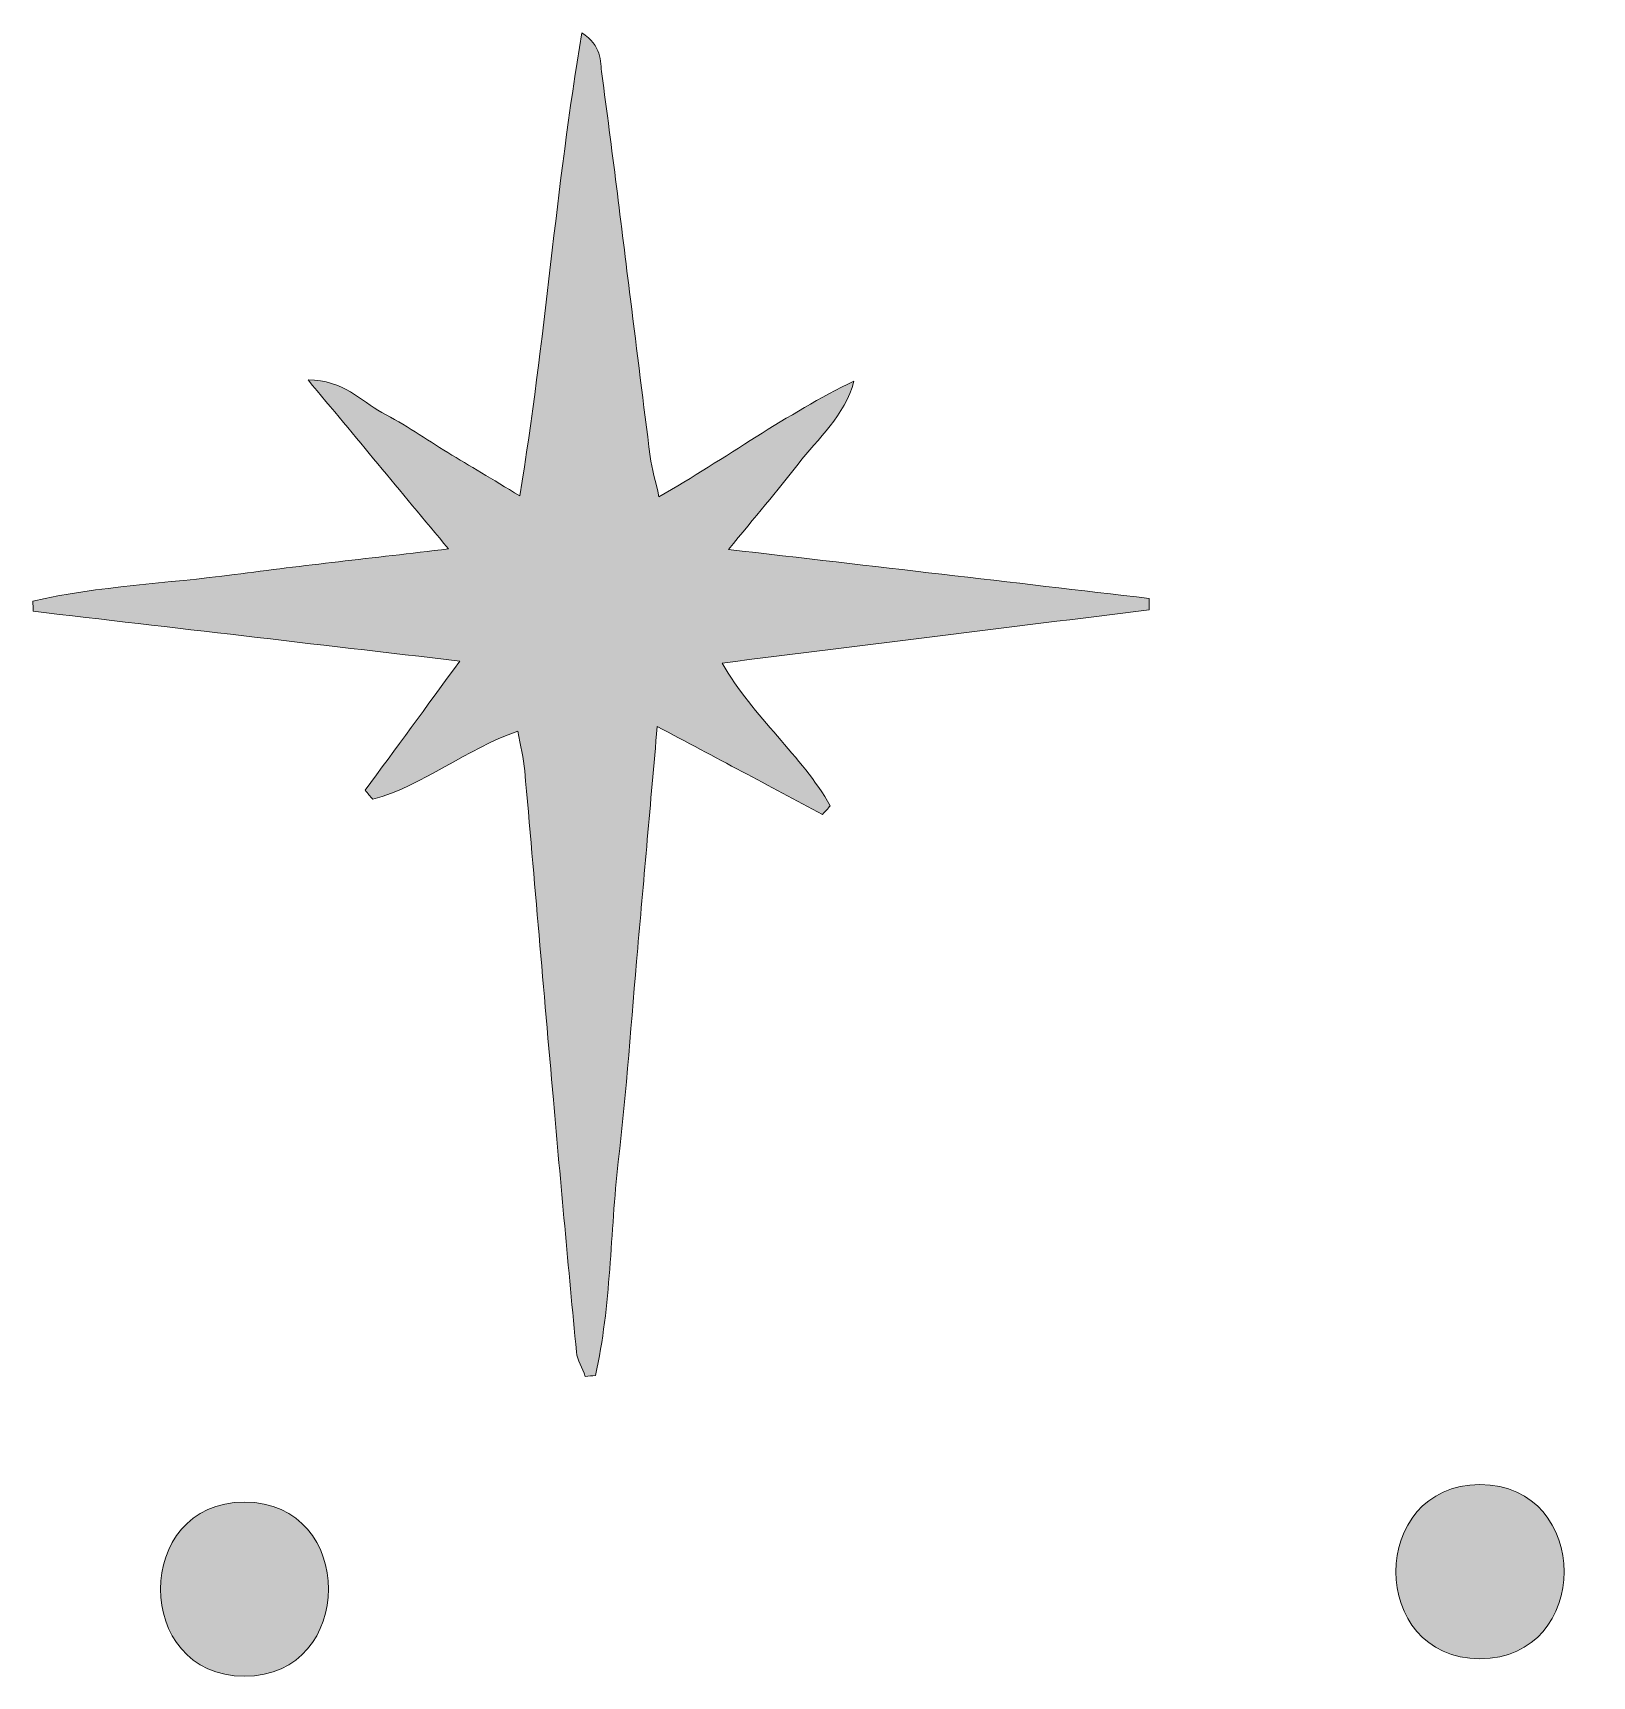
# Model space of a CAD drawing. Header units: inches. Extents: x 44 to 1037, y -995 to -85.
# Drawn here: x 706.9 to 841, y -345.9 to -204.6 of the extents above; entities that cross this region are included whole.
import ezdxf

# ---------------------------------------------------------------- set-up
doc = ezdxf.new("R2010")
doc.units = ezdxf.units.IN
doc.header["$MEASUREMENT"] = 0
doc.layers.add('Layer 1', color=7, linetype='Continuous')

# ---------------------------------------------------------------- blocks, each defined once
blk = doc.blocks.new('block 2')
at = {"layer": 'Layer 1', "true_color": 0x71020c}
h = blk.add_hatch(color=16, dxfattribs=at)
h.dxf.hatch_style = 2
edge = h.paths.add_edge_path()
edge.add_spline(control_points=[(743.58, -258.65), (740.67, -262.63), (738.05, -266.2), (735.44, -269.76), (735.66, -270.02), (735.87, -270.28), (736.09, -270.53), (740.5, -269.34), (744.11, -266.2), (748.57, -264.68), (748.79, -265.92), (749.06, -266.99), (749.16, -268.08), (750, -277.51), (750.79, -286.94), (751.63, -296.38), (752.26, -303.6), (752.92, -310.83), (753.61, -318.05), (753.68, -318.77), (754.11, -319.45), (754.37, -320.15), (754.66, -320.13), (754.95, -320.1), (755.24, -320.08), (756.61, -314.06), (756.5, -307.82), (757.21, -301.71), (757.91, -295.61), (758.34, -289.47), (758.88, -283.34), (759.43, -277.15), (759.97, -270.95), (760.56, -264.27), (765.61, -266.96), (770.19, -269.39), (774.77, -271.83), (775, -271.58), (775.22, -271.34), (775.44, -271.1), (772.98, -266.76), (768.87, -263.55), (766.13, -258.82), (778.65, -257.26), (790.76, -255.75), (802.87, -254.24), (802.88, -253.91), (802.88, -253.59), (802.88, -253.26), (791.03, -251.88), (779.18, -250.5), (766.69, -249.05), (768.98, -246.25), (770.89, -244.03), (772.67, -241.71), (774.39, -239.47), (776.68, -237.6), (777.48, -234.57), (771.67, -237.4), (766.48, -241.2), (760.71, -244.54), (760.41, -243.16), (760.1, -242.13), (759.96, -241.07), (759.37, -236.56), (758.83, -232.05), (758.26, -227.54), (757.45, -221.07), (756.67, -214.6), (755.79, -208.15), (755.65, -207.07), (755.8, -205.72), (754.07, -204.64), (751.82, -217.99), (750.94, -231.12), (748.74, -244.44), (746.33, -242.99), (744.43, -241.87), (742.55, -240.72), (740.66, -239.57), (738.84, -238.29), (736.88, -237.27), (735.05, -236.31), (733.59, -234.46), (730.53, -234.48), (734.66, -239.44), (738.39, -243.93), (742.61, -249.01), (736.03, -249.79), (730.11, -250.42), (724.2, -251.21), (718.43, -251.99), (712.55, -252.17), (706.86, -253.5), (706.87, -253.79), (706.88, -254.08), (706.89, -254.37), (718.92, -255.77), (730.95, -257.18), (743.58, -258.65)], knot_values=[0, 0, 0, 0, 1, 1, 1, 2, 2, 2, 3, 3, 3, 4, 4, 4, 5, 5, 5, 6, 6, 6, 7, 7, 7, 8, 8, 8, 9, 9, 9, 10, 10, 10, 11, 11, 11, 12, 12, 12, 13, 13, 13, 14, 14, 14, 15, 15, 15, 16, 16, 16, 17, 17, 17, 18, 18, 18, 19, 19, 19, 20, 20, 20, 21, 21, 21, 22, 22, 22, 23, 23, 23, 24, 24, 24, 25, 25, 25, 26, 26, 26, 27, 27, 27, 28, 28, 28, 29, 29, 29, 30, 30, 30, 31, 31, 31, 32, 32, 32, 33, 33, 33, 33], degree=3, periodic=1)
h = blk.add_hatch(color=16, dxfattribs=at)
h.dxf.hatch_style = 2
edge = h.paths.add_edge_path()
edge.add_spline(control_points=[(831.32, -344.43), (840.95, -344.43), (840.97, -329.46), (831.32, -329.46), (821.69, -329.46), (821.67, -344.43), (831.32, -344.43)], knot_values=[0, 0, 0, 0, 1, 1, 1, 2, 2, 2, 2], degree=3, periodic=1)
h = blk.add_hatch(color=16, dxfattribs=at)
h.dxf.hatch_style = 2
edge = h.paths.add_edge_path()
edge.add_spline(control_points=[(725.06, -330.96), (715.43, -330.96), (715.42, -345.93), (725.06, -345.93), (734.69, -345.93), (734.71, -330.96), (725.06, -330.96)], knot_values=[0, 0, 0, 0, 1, 1, 1, 2, 2, 2, 2], degree=3, periodic=1)
at = {"layer": 'Layer 1', "lineweight": 0}
for points, knots in [([(743.58, -258.65), (740.67, -262.63), (738.05, -266.2), (735.44, -269.76), (735.66, -270.02), (735.87, -270.28), (736.09, -270.53), (740.5, -269.34), (744.11, -266.2), (748.57, -264.68), (748.79, -265.92), (749.06, -266.99), (749.16, -268.08), (750, -277.51), (750.79, -286.94), (751.63, -296.38), (752.26, -303.6), (752.92, -310.83), (753.61, -318.05), (753.68, -318.77), (754.11, -319.45), (754.37, -320.15), (754.66, -320.13), (754.95, -320.1), (755.24, -320.08), (756.61, -314.06), (756.5, -307.82), (757.21, -301.71), (757.91, -295.61), (758.34, -289.47), (758.88, -283.34), (759.43, -277.15), (759.97, -270.95), (760.56, -264.27), (765.61, -266.96), (770.19, -269.39), (774.77, -271.83), (775, -271.58), (775.22, -271.34), (775.44, -271.1), (772.98, -266.76), (768.87, -263.55), (766.13, -258.82), (778.65, -257.26), (790.76, -255.75), (802.87, -254.24), (802.88, -253.91), (802.88, -253.59), (802.88, -253.26), (791.03, -251.88), (779.18, -250.5), (766.69, -249.05), (768.98, -246.25), (770.89, -244.03), (772.67, -241.71), (774.39, -239.47), (776.68, -237.6), (777.48, -234.57), (771.67, -237.4), (766.48, -241.2), (760.71, -244.54), (760.41, -243.16), (760.1, -242.13), (759.96, -241.07), (759.37, -236.56), (758.83, -232.05), (758.26, -227.54), (757.45, -221.07), (756.67, -214.6), (755.79, -208.15), (755.65, -207.07), (755.8, -205.72), (754.07, -204.64), (751.82, -217.99), (750.94, -231.12), (748.74, -244.44), (746.33, -242.99), (744.43, -241.87), (742.55, -240.72), (740.66, -239.57), (738.84, -238.29), (736.88, -237.27), (735.05, -236.31), (733.59, -234.46), (730.53, -234.48), (734.66, -239.44), (738.39, -243.93), (742.61, -249.01), (736.03, -249.79), (730.11, -250.42), (724.2, -251.21), (718.43, -251.99), (712.55, -252.17), (706.86, -253.5), (706.87, -253.79), (706.88, -254.08), (706.89, -254.37), (718.92, -255.77), (730.95, -257.18), (743.58, -258.65)], [0, 0, 0, 0, 1, 1, 1, 2, 2, 2, 3, 3, 3, 4, 4, 4, 5, 5, 5, 6, 6, 6, 7, 7, 7, 8, 8, 8, 9, 9, 9, 10, 10, 10, 11, 11, 11, 12, 12, 12, 13, 13, 13, 14, 14, 14, 15, 15, 15, 16, 16, 16, 17, 17, 17, 18, 18, 18, 19, 19, 19, 20, 20, 20, 21, 21, 21, 22, 22, 22, 23, 23, 23, 24, 24, 24, 25, 25, 25, 26, 26, 26, 27, 27, 27, 28, 28, 28, 29, 29, 29, 30, 30, 30, 31, 31, 31, 32, 32, 32, 33, 33, 33, 33]), ([(831.32, -344.43), (840.95, -344.43), (840.97, -329.46), (831.32, -329.46), (821.69, -329.46), (821.67, -344.43), (831.32, -344.43)], [0, 0, 0, 0, 1, 1, 1, 2, 2, 2, 2]), ([(725.06, -330.96), (715.43, -330.96), (715.42, -345.93), (725.06, -345.93), (734.69, -345.93), (734.71, -330.96), (725.06, -330.96)], [0, 0, 0, 0, 1, 1, 1, 2, 2, 2, 2])]:
    blk.add_open_spline(points, degree=3, knots=knots, dxfattribs=at)

msp = doc.modelspace()

# ---------------------------------------------------------------- block references
at = {"layer": 'Layer 1'}
msp.add_blockref('block 2', (0, 0), dxfattribs=at)

doc.saveas('drawing.dxf')
